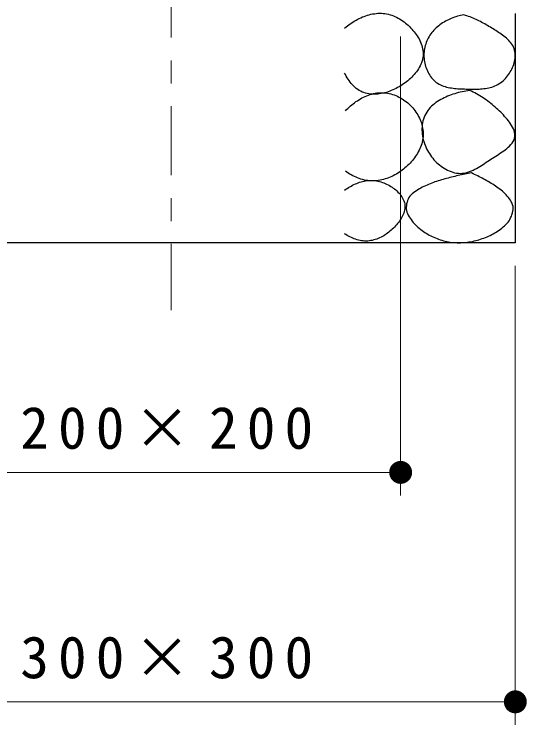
# Model space of a CAD drawing. Units: millimetres on the paper. Extents: x -537 to 0, y 0 to 257.
# Drawn here: x -54.54 to -32.2, y 55.66 to 86.62 of the extents above; entities that cross this region are included whole.
import ezdxf

# ---------------------------------------------------------------- set-up
doc = ezdxf.new("R2010")
doc.units = ezdxf.units.MM
doc.linetypes.add('USER2', pattern=[6, 3, -1, 1, -1])
doc.layers.add('1_10', color=7, linetype='Continuous', lineweight=13)
doc.styles.add('ＭＳ ゴシック', font='')
doc.styles.get('ＭＳ ゴシック').set_extended_font_data('MS Gothic')

# ---------------------------------------------------------------- blocks, each defined once
blk = doc.blocks.new('filled_dot')
at = {"color": 0, "linetype": 'Continuous', "lineweight": -2, "const_width": 1.25}
blk.add_lwpolyline([(-0.625, 0, 1), (0.625, 0, 1)], format="xyb", close=True, dxfattribs=at)

msp = doc.modelspace()

# ---------------------------------------------------------------- linework, layer by layer
at = {"layer": '1_10', "linetype": 'USER2'}
msp.add_line((-47.696, 166.612), (-47.696, 73.723), dxfattribs=at)
at = {"layer": '1_10', "color": 3, "lineweight": 25}
for p, q in [((-32.696, 86.655), (-32.696, 76.655)), ((-32.696, 76.655), (-62.696, 76.655))]:
    msp.add_line(p, q, dxfattribs=at)
at = {"layer": '1_10'}
for p, q in [((-37.696, 85.655), (-37.696, 65.655)), ((-32.696, 75.655), (-32.696, 55.655)), ((-37.696, 66.655), (-57.696, 66.655)), ((-32.696, 56.655), (-62.696, 56.655))]:
    msp.add_line(p, q, dxfattribs=at)
at = {"layer": '1_10', "color": 3, "lineweight": 25}
for points, knots in [([(-40.137, 86.024), (-40.057, 86.089), (-39.978, 86.153), (-39.894, 86.211), (-39.81, 86.269), (-39.723, 86.324), (-39.633, 86.372), (-39.544, 86.421), (-39.451, 86.466), (-39.357, 86.504), (-39.262, 86.543), (-39.165, 86.576), (-39.066, 86.602), (-38.968, 86.628), (-38.866, 86.648), (-38.765, 86.658), (-38.664, 86.668), (-38.56, 86.67), (-38.459, 86.661), (-38.358, 86.652), (-38.256, 86.632), (-38.158, 86.604), (-38.061, 86.576), (-37.965, 86.536), (-37.874, 86.491), (-37.783, 86.446), (-37.695, 86.392), (-37.611, 86.334), (-37.527, 86.275), (-37.448, 86.21), (-37.372, 86.141), (-37.297, 86.073), (-37.225, 85.999), (-37.159, 85.922), (-37.092, 85.844), (-37.029, 85.763), (-36.974, 85.677), (-36.919, 85.591), (-36.868, 85.501), (-36.828, 85.408), (-36.788, 85.314), (-36.754, 85.216), (-36.736, 85.116), (-36.718, 85.017), (-36.711, 84.912), (-36.719, 84.811), (-36.728, 84.711), (-36.754, 84.609), (-36.788, 84.513), (-36.822, 84.418), (-36.871, 84.325), (-36.924, 84.239), (-36.977, 84.152), (-37.04, 84.07), (-37.107, 83.993), (-37.173, 83.916), (-37.247, 83.844), (-37.323, 83.777), (-37.4, 83.709), (-37.481, 83.646), (-37.565, 83.588), (-37.649, 83.53), (-37.736, 83.476), (-37.826, 83.427), (-37.915, 83.378), (-38.008, 83.334), (-38.103, 83.296), (-38.197, 83.257), (-38.294, 83.223), (-38.393, 83.198), (-38.492, 83.172), (-38.593, 83.152), (-38.694, 83.142), (-38.795, 83.132), (-38.899, 83.129), (-39, 83.14), (-39.101, 83.15), (-39.204, 83.171), (-39.299, 83.206), (-39.394, 83.24), (-39.486, 83.29), (-39.569, 83.348), (-39.652, 83.406), (-39.728, 83.478), (-39.798, 83.552), (-39.867, 83.626), (-39.929, 83.709), (-39.986, 83.794), (-40.042, 83.878), (-40.09, 83.969), (-40.137, 84.06)], [0, 0, 0, 0, 1, 1, 1, 2, 2, 2, 3, 3, 3, 4, 4, 4, 5, 5, 5, 6, 6, 6, 7, 7, 7, 8, 8, 8, 9, 9, 9, 10, 10, 10, 11, 11, 11, 12, 12, 12, 13, 13, 13, 14, 14, 14, 15, 15, 15, 16, 16, 16, 17, 17, 17, 18, 18, 18, 19, 19, 19, 20, 20, 20, 21, 21, 21, 22, 22, 22, 23, 23, 23, 24, 24, 24, 25, 25, 25, 26, 26, 26, 27, 27, 27, 28, 28, 28, 29, 29, 29, 30, 30, 30, 30]), ([(-34.941, 86.595), (-34.85, 86.567), (-34.76, 86.539), (-34.671, 86.506), (-34.583, 86.472), (-34.496, 86.435), (-34.41, 86.396), (-34.324, 86.357), (-34.239, 86.314), (-34.155, 86.27), (-34.071, 86.226), (-33.989, 86.179), (-33.907, 86.132), (-33.825, 86.085), (-33.744, 86.036), (-33.663, 85.987), (-33.583, 85.937), (-33.502, 85.888), (-33.424, 85.835), (-33.345, 85.782), (-33.267, 85.729), (-33.193, 85.67), (-33.12, 85.61), (-33.046, 85.549), (-32.982, 85.48), (-32.919, 85.411), (-32.856, 85.336), (-32.811, 85.255), (-32.765, 85.173), (-32.729, 85.082), (-32.711, 84.99), (-32.693, 84.899), (-32.694, 84.801), (-32.703, 84.708), (-32.712, 84.615), (-32.736, 84.521), (-32.765, 84.431), (-32.794, 84.342), (-32.834, 84.254), (-32.879, 84.172), (-32.923, 84.089), (-32.976, 84.008), (-33.034, 83.934), (-33.092, 83.86), (-33.156, 83.789), (-33.227, 83.727), (-33.298, 83.665), (-33.376, 83.609), (-33.458, 83.563), (-33.54, 83.517), (-33.629, 83.481), (-33.719, 83.452), (-33.808, 83.424), (-33.902, 83.405), (-33.995, 83.391), (-34.089, 83.376), (-34.184, 83.37), (-34.278, 83.364), (-34.372, 83.359), (-34.467, 83.359), (-34.562, 83.359), (-34.656, 83.359), (-34.751, 83.362), (-34.845, 83.364), (-34.94, 83.367), (-35.035, 83.369), (-35.129, 83.374), (-35.223, 83.38), (-35.318, 83.386), (-35.412, 83.399), (-35.505, 83.412), (-35.6, 83.426), (-35.691, 83.45), (-35.782, 83.475), (-35.874, 83.504), (-35.958, 83.545), (-36.042, 83.586), (-36.125, 83.637), (-36.197, 83.697), (-36.269, 83.757), (-36.333, 83.829), (-36.389, 83.905), (-36.444, 83.98), (-36.491, 84.064), (-36.531, 84.15), (-36.571, 84.235), (-36.603, 84.325), (-36.627, 84.416), (-36.651, 84.507), (-36.669, 84.602), (-36.677, 84.695), (-36.685, 84.789), (-36.685, 84.885), (-36.677, 84.979), (-36.668, 85.073), (-36.651, 85.167), (-36.625, 85.258), (-36.6, 85.348), (-36.566, 85.438), (-36.525, 85.523), (-36.484, 85.607), (-36.435, 85.69), (-36.38, 85.766), (-36.325, 85.843), (-36.263, 85.916), (-36.196, 85.982), (-36.13, 86.049), (-36.057, 86.111), (-35.981, 86.167), (-35.905, 86.223), (-35.825, 86.274), (-35.742, 86.319), (-35.66, 86.365), (-35.573, 86.406), (-35.486, 86.441), (-35.398, 86.477), (-35.308, 86.507), (-35.217, 86.533), (-35.127, 86.559), (-35.034, 86.577), (-34.941, 86.595)], [0, 0, 0, 0, 1, 1, 1, 2, 2, 2, 3, 3, 3, 4, 4, 4, 5, 5, 5, 6, 6, 6, 7, 7, 7, 8, 8, 8, 9, 9, 9, 10, 10, 10, 11, 11, 11, 12, 12, 12, 13, 13, 13, 14, 14, 14, 15, 15, 15, 16, 16, 16, 17, 17, 17, 18, 18, 18, 19, 19, 19, 20, 20, 20, 21, 21, 21, 22, 22, 22, 23, 23, 23, 24, 24, 24, 25, 25, 25, 26, 26, 26, 27, 27, 27, 28, 28, 28, 29, 29, 29, 30, 30, 30, 31, 31, 31, 32, 32, 32, 33, 33, 33, 34, 34, 34, 35, 35, 35, 36, 36, 36, 37, 37, 37, 38, 38, 38, 39, 39, 39, 40, 40, 40, 40]), ([(-40.105, 82.412), (-40.034, 82.485), (-39.962, 82.558), (-39.885, 82.625), (-39.808, 82.692), (-39.728, 82.756), (-39.644, 82.814), (-39.56, 82.872), (-39.473, 82.926), (-39.383, 82.974), (-39.293, 83.022), (-39.2, 83.065), (-39.104, 83.099), (-39.008, 83.134), (-38.909, 83.162), (-38.809, 83.18), (-38.709, 83.198), (-38.606, 83.207), (-38.504, 83.205), (-38.403, 83.203), (-38.3, 83.19), (-38.201, 83.169), (-38.101, 83.148), (-38.003, 83.116), (-37.908, 83.078), (-37.814, 83.04), (-37.722, 82.993), (-37.636, 82.94), (-37.549, 82.887), (-37.465, 82.826), (-37.388, 82.761), (-37.31, 82.695), (-37.237, 82.622), (-37.17, 82.545), (-37.104, 82.468), (-37.042, 82.385), (-36.988, 82.299), (-36.934, 82.213), (-36.886, 82.122), (-36.847, 82.028), (-36.808, 81.934), (-36.775, 81.836), (-36.753, 81.737), (-36.731, 81.638), (-36.717, 81.535), (-36.715, 81.434), (-36.713, 81.332), (-36.723, 81.229), (-36.742, 81.129), (-36.761, 81.029), (-36.791, 80.93), (-36.828, 80.836), (-36.865, 80.741), (-36.911, 80.649), (-36.962, 80.561), (-37.013, 80.473), (-37.072, 80.388), (-37.134, 80.308), (-37.197, 80.227), (-37.266, 80.151), (-37.337, 80.078), (-37.409, 80.006), (-37.486, 79.938), (-37.566, 79.874), (-37.645, 79.811), (-37.729, 79.751), (-37.816, 79.698), (-37.902, 79.644), (-37.992, 79.595), (-38.085, 79.552), (-38.177, 79.51), (-38.273, 79.472), (-38.371, 79.443), (-38.468, 79.414), (-38.569, 79.39), (-38.669, 79.376), (-38.77, 79.362), (-38.873, 79.356), (-38.975, 79.359), (-39.076, 79.363), (-39.179, 79.376), (-39.278, 79.397), (-39.378, 79.418), (-39.476, 79.45), (-39.571, 79.487), (-39.666, 79.523), (-39.758, 79.568), (-39.847, 79.618), (-39.936, 79.667), (-40.021, 79.725), (-40.105, 79.783)], [0, 0, 0, 0, 1, 1, 1, 2, 2, 2, 3, 3, 3, 4, 4, 4, 5, 5, 5, 6, 6, 6, 7, 7, 7, 8, 8, 8, 9, 9, 9, 10, 10, 10, 11, 11, 11, 12, 12, 12, 13, 13, 13, 14, 14, 14, 15, 15, 15, 16, 16, 16, 17, 17, 17, 18, 18, 18, 19, 19, 19, 20, 20, 20, 21, 21, 21, 22, 22, 22, 23, 23, 23, 24, 24, 24, 25, 25, 25, 26, 26, 26, 27, 27, 27, 28, 28, 28, 29, 29, 29, 30, 30, 30, 30]), ([(-34.687, 83.3), (-34.586, 83.254), (-34.485, 83.208), (-34.388, 83.155), (-34.291, 83.103), (-34.196, 83.045), (-34.104, 82.983), (-34.012, 82.922), (-33.923, 82.856), (-33.835, 82.788), (-33.748, 82.72), (-33.663, 82.649), (-33.579, 82.576), (-33.496, 82.503), (-33.414, 82.429), (-33.335, 82.351), (-33.256, 82.274), (-33.178, 82.195), (-33.106, 82.111), (-33.034, 82.027), (-32.962, 81.941), (-32.903, 81.848), (-32.844, 81.755), (-32.781, 81.657), (-32.752, 81.553), (-32.722, 81.449), (-32.703, 81.328), (-32.726, 81.226), (-32.748, 81.124), (-32.82, 81.025), (-32.888, 80.94), (-32.956, 80.856), (-33.049, 80.788), (-33.135, 80.719), (-33.222, 80.651), (-33.316, 80.592), (-33.409, 80.531), (-33.501, 80.469), (-33.596, 80.412), (-33.689, 80.352), (-33.782, 80.292), (-33.874, 80.23), (-33.966, 80.17), (-34.059, 80.109), (-34.15, 80.046), (-34.245, 79.989), (-34.34, 79.932), (-34.435, 79.874), (-34.536, 79.828), (-34.636, 79.782), (-34.741, 79.738), (-34.847, 79.715), (-34.954, 79.693), (-35.069, 79.683), (-35.177, 79.691), (-35.286, 79.7), (-35.397, 79.729), (-35.5, 79.766), (-35.604, 79.803), (-35.704, 79.855), (-35.798, 79.912), (-35.892, 79.969), (-35.982, 80.037), (-36.065, 80.11), (-36.148, 80.182), (-36.226, 80.262), (-36.296, 80.347), (-36.367, 80.432), (-36.432, 80.523), (-36.488, 80.618), (-36.544, 80.713), (-36.593, 80.814), (-36.633, 80.917), (-36.673, 81.019), (-36.706, 81.127), (-36.728, 81.235), (-36.75, 81.343), (-36.764, 81.454), (-36.766, 81.564), (-36.769, 81.674), (-36.762, 81.787), (-36.741, 81.895), (-36.72, 82.003), (-36.687, 82.112), (-36.641, 82.211), (-36.595, 82.31), (-36.532, 82.405), (-36.462, 82.49), (-36.393, 82.575), (-36.309, 82.651), (-36.224, 82.72), (-36.138, 82.789), (-36.043, 82.849), (-35.947, 82.904), (-35.852, 82.959), (-35.751, 83.006), (-35.649, 83.049), (-35.547, 83.092), (-35.442, 83.128), (-35.336, 83.161), (-35.23, 83.193), (-35.123, 83.221), (-35.015, 83.244), (-34.906, 83.267), (-34.797, 83.283), (-34.687, 83.3)], [0, 0, 0, 0, 1, 1, 1, 2, 2, 2, 3, 3, 3, 4, 4, 4, 5, 5, 5, 6, 6, 6, 7, 7, 7, 8, 8, 8, 9, 9, 9, 10, 10, 10, 11, 11, 11, 12, 12, 12, 13, 13, 13, 14, 14, 14, 15, 15, 15, 16, 16, 16, 17, 17, 17, 18, 18, 18, 19, 19, 19, 20, 20, 20, 21, 21, 21, 22, 22, 22, 23, 23, 23, 24, 24, 24, 25, 25, 25, 26, 26, 26, 27, 27, 27, 28, 28, 28, 29, 29, 29, 30, 30, 30, 31, 31, 31, 32, 32, 32, 33, 33, 33, 34, 34, 34, 35, 35, 35, 35]), ([(-34.605, 79.706), (-34.425, 79.621), (-34.246, 79.535), (-34.071, 79.439), (-33.897, 79.343), (-33.722, 79.246), (-33.56, 79.132), (-33.397, 79.018), (-33.225, 78.902), (-33.098, 78.755), (-32.97, 78.608), (-32.824, 78.428), (-32.797, 78.249), (-32.769, 78.07), (-32.842, 77.849), (-32.933, 77.683), (-33.025, 77.518), (-33.193, 77.378), (-33.347, 77.257), (-33.502, 77.136), (-33.681, 77.038), (-33.861, 76.955), (-34.04, 76.872), (-34.232, 76.806), (-34.424, 76.758), (-34.616, 76.71), (-34.816, 76.677), (-35.013, 76.668), (-35.21, 76.659), (-35.413, 76.669), (-35.608, 76.703), (-35.802, 76.737), (-35.996, 76.797), (-36.179, 76.873), (-36.361, 76.949), (-36.54, 77.045), (-36.702, 77.158), (-36.864, 77.272), (-37.025, 77.401), (-37.148, 77.552), (-37.272, 77.704), (-37.411, 77.887), (-37.442, 78.067), (-37.473, 78.246), (-37.429, 78.474), (-37.335, 78.632), (-37.241, 78.789), (-37.045, 78.906), (-36.879, 79.011), (-36.713, 79.116), (-36.522, 79.189), (-36.338, 79.261), (-36.153, 79.334), (-35.961, 79.392), (-35.77, 79.447), (-35.579, 79.501), (-35.385, 79.548), (-35.191, 79.591), (-34.997, 79.634), (-34.801, 79.67), (-34.605, 79.706)], [0, 0, 0, 0, 1, 1, 1, 2, 2, 2, 3, 3, 3, 4, 4, 4, 5, 5, 5, 6, 6, 6, 7, 7, 7, 8, 8, 8, 9, 9, 9, 10, 10, 10, 11, 11, 11, 12, 12, 12, 13, 13, 13, 14, 14, 14, 15, 15, 15, 16, 16, 16, 17, 17, 17, 18, 18, 18, 19, 19, 19, 20, 20, 20, 20]), ([(-40.137, 78.959), (-40.062, 79.009), (-39.988, 79.058), (-39.91, 79.103), (-39.832, 79.147), (-39.753, 79.19), (-39.671, 79.226), (-39.589, 79.261), (-39.504, 79.294), (-39.419, 79.318), (-39.333, 79.343), (-39.244, 79.362), (-39.155, 79.372), (-39.067, 79.382), (-38.976, 79.385), (-38.887, 79.379), (-38.798, 79.372), (-38.709, 79.357), (-38.622, 79.335), (-38.536, 79.313), (-38.45, 79.282), (-38.368, 79.247), (-38.286, 79.212), (-38.206, 79.17), (-38.129, 79.123), (-38.053, 79.076), (-37.979, 79.024), (-37.912, 78.966), (-37.844, 78.908), (-37.778, 78.845), (-37.723, 78.775), (-37.667, 78.705), (-37.615, 78.629), (-37.579, 78.548), (-37.543, 78.468), (-37.516, 78.378), (-37.509, 78.29), (-37.502, 78.203), (-37.515, 78.11), (-37.538, 78.024), (-37.56, 77.939), (-37.6, 77.856), (-37.641, 77.777), (-37.683, 77.698), (-37.735, 77.624), (-37.789, 77.552), (-37.843, 77.481), (-37.902, 77.413), (-37.964, 77.348), (-38.026, 77.284), (-38.091, 77.222), (-38.16, 77.165), (-38.229, 77.107), (-38.301, 77.053), (-38.377, 77.005), (-38.452, 76.957), (-38.531, 76.913), (-38.612, 76.876), (-38.694, 76.839), (-38.779, 76.807), (-38.865, 76.785), (-38.951, 76.762), (-39.041, 76.746), (-39.13, 76.74), (-39.219, 76.734), (-39.31, 76.738), (-39.398, 76.75), (-39.486, 76.763), (-39.574, 76.786), (-39.659, 76.815), (-39.743, 76.843), (-39.826, 76.88), (-39.906, 76.92), (-39.986, 76.961), (-40.061, 77.009), (-40.137, 77.058)], [0, 0, 0, 0, 1, 1, 1, 2, 2, 2, 3, 3, 3, 4, 4, 4, 5, 5, 5, 6, 6, 6, 7, 7, 7, 8, 8, 8, 9, 9, 9, 10, 10, 10, 11, 11, 11, 12, 12, 12, 13, 13, 13, 14, 14, 14, 15, 15, 15, 16, 16, 16, 17, 17, 17, 18, 18, 18, 19, 19, 19, 20, 20, 20, 21, 21, 21, 22, 22, 22, 23, 23, 23, 24, 24, 24, 25, 25, 25, 25])]:
    msp.add_open_spline(points, degree=3, knots=knots, dxfattribs=at)

# ---------------------------------------------------------------- block references
at = {"layer": '1_10', "xscale": 0.4, "yscale": 0.4, "rotation": 180}
for p in [(-37.696, 66.655), (-32.696, 56.655)]:
    msp.add_blockref('filled_dot', p, dxfattribs=at)

# ---------------------------------------------------------------- texts
at = {"layer": '1_10', "char_height": 1.833, "attachment_point": 8, "style": 'ＭＳ ゴシック'}
for s, insert in [('\\T1.32;200×200', (-47.696, 67.655)), ('\\T1.32;300×300', (-47.696, 57.655))]:
    msp.add_mtext(s, dxfattribs=dict(at, insert=insert))

doc.saveas('drawing.dxf')
